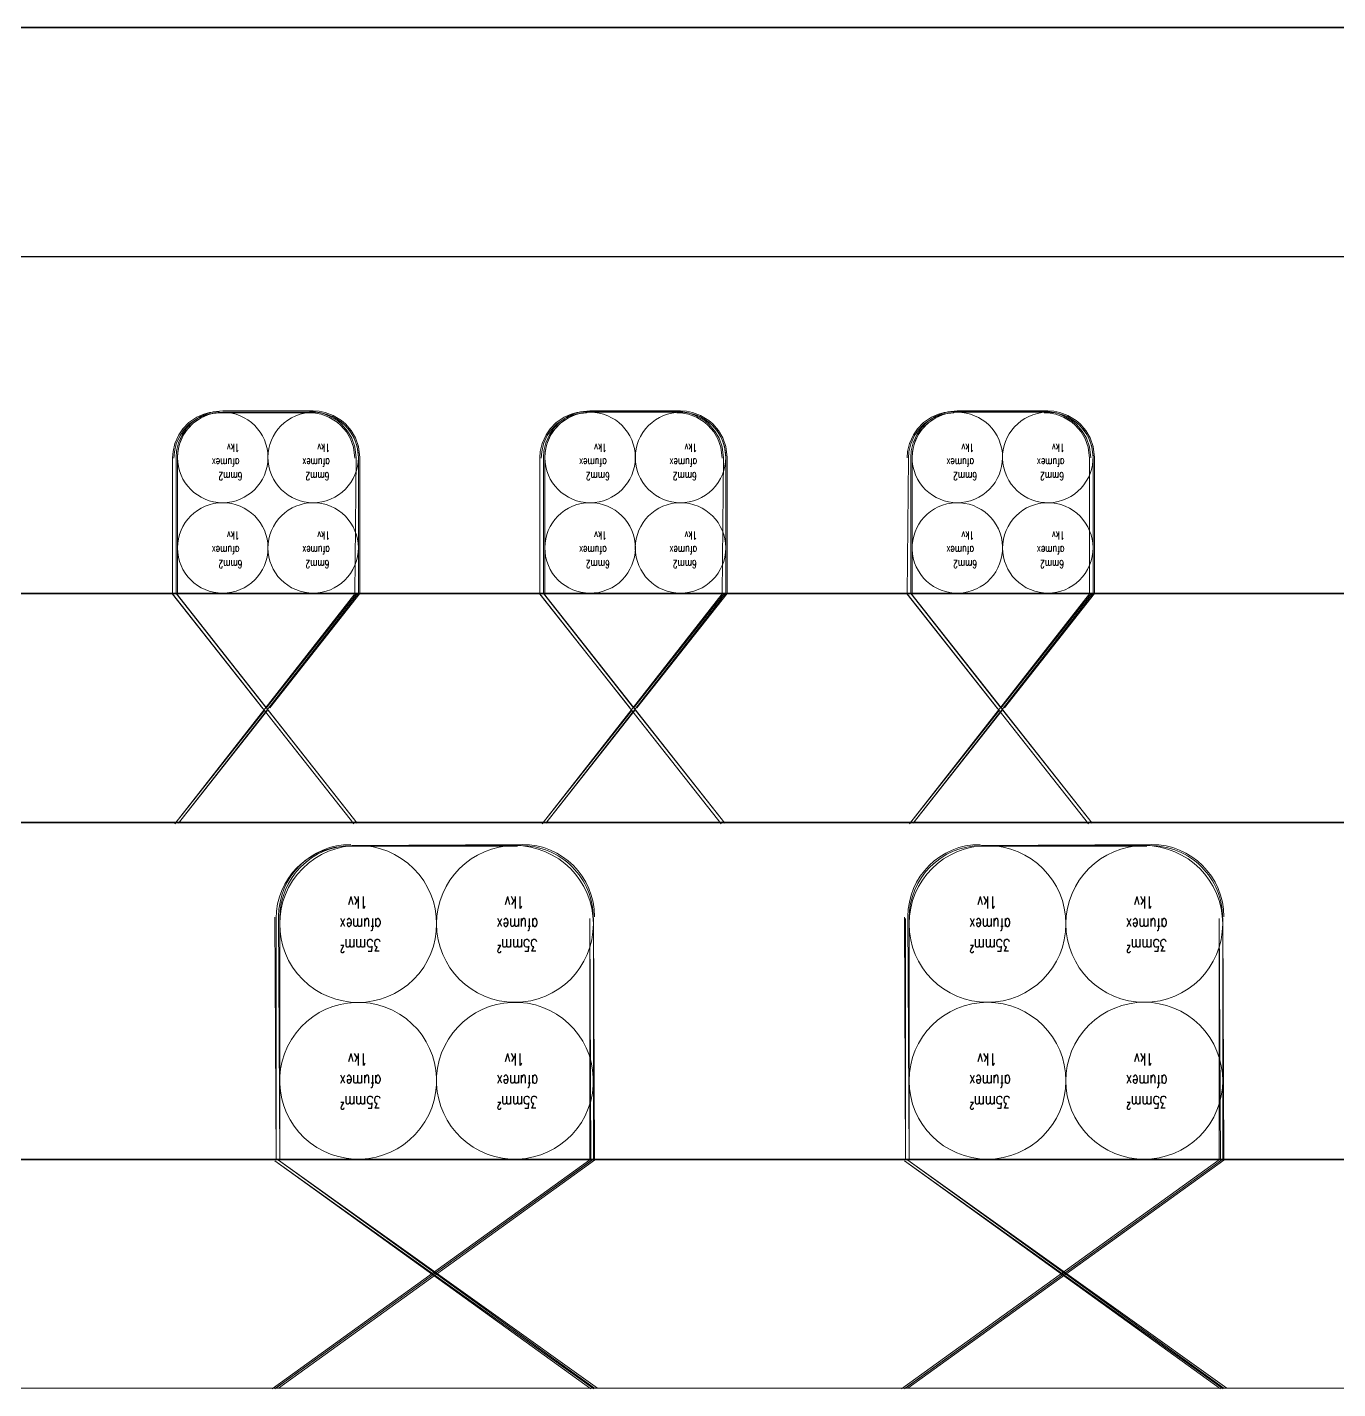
# Model space of a CAD drawing. Extents: x -14.2 to 52.3, y 3.7 to 90.9.
# Drawn here: x 12.3965 to 12.5052, y 17.7569 to 17.8698 of the extents above; entities that cross this region are included whole.
import ezdxf

# ---------------------------------------------------------------- set-up
doc = ezdxf.new("R2010")
doc.units = 0
doc.layers.add('limpo_PINI-PSG-PE-0102-LAZ-R00$0$0-1', color=7, linetype='Continuous', lineweight=5)
doc.layers.add('limpo_PINI-PSG-PE-0102-LAZ-R00$0$PNIN-HID-PL-0009-LAZ-R00_dwg', color=8, linetype='Continuous', lineweight=5)
doc.layers.add('limpo_PINI-PSG-PE-0102-LAZ-R00$0$0-8', color=7, linetype='Continuous', lineweight=5, true_color=0x999999)
doc.layers.add('limpo_PINI-PSG-PE-0102-LAZ-R00$0$XR_ARQT', color=7, linetype='Continuous')
doc.layers.add('XR_ARQT', color=7, linetype='Continuous')
doc.styles.add('limpo_PINI-PSG-PE-0102-LAZ-R00$0$RomanS_2', font='romans__.ttf', dxfattribs={"width": 0.7, "height": 0.001})
doc.styles.add('limpo_PINI-PSG-PE-0102-LAZ-R00$0$RomanS_5', font='romans__.ttf', dxfattribs={"width": 0.7, "height": 0.000663717})

# ---------------------------------------------------------------- blocks, each defined once
blk = doc.blocks.new('limpo_PINI-PSG-PE-0102-LAZ-R00$0$LAZ GERAL - PNE_dwg-25011385-009 - PRE - PAV_ LAZER - GERAL')
at = {"layer": 'limpo_PINI-PSG-PE-0102-LAZ-R00$0$0-8'}
for p, q in [((-8.78, -6.96066), (-9.8293, -6.96066)), ((-8.78, -7.00759), (-9.8293, -7.00759)), ((-9.18356, -7.05452), (-9.18356, -7.05402)), ((-9.13138, -7.05452), (-9.13138, -7.05402)), ((-8.78, -7.05452), (-9.8293, -7.05452))]:
    blk.add_line(p, q, dxfattribs=at)
at = {"layer": 'limpo_PINI-PSG-PE-0102-LAZ-R00$0$0-8', "flags": 128}
for points in [[(-9.8293, -6.96066), (-9.8293, -6.97966), (-8.78, -6.97966)], [(-9.21814, -7.00759), (-9.21814, -7.00384), (-9.21814, -6.99634), (-9.2181, -6.99582), (-9.21795, -6.99516), (-9.21763, -6.99446), (-9.21731, -6.99399), (-9.21681, -6.99348), (-9.21618, -6.99305), (-9.21562, -6.9928), (-9.21516, -6.99267), (-9.21439, -6.99259), (-9.20689, -6.99259), (-9.20641, -6.99262), (-9.20592, -6.99272), (-9.20528, -6.99295), (-9.2046, -6.99337), (-9.20429, -6.99363), (-9.20383, -6.99417), (-9.20349, -6.99474), (-9.20325, -6.99544), (-9.20314, -6.99634), (-9.20314, -7.00384), (-9.20314, -7.00759), (-9.21805, -7.02666), (-9.21064, -7.01727), (-9.20323, -7.02666), (-9.21825, -7.00759), (-9.23348, -7.00759)], [(-9.21049, -7.01709), (-9.20302, -7.00763), (-9.20302, -7.00384), (-9.20302, -6.99633), (-9.20313, -6.99542), (-9.20339, -6.9947), (-9.20373, -6.9941), (-9.20421, -6.99355), (-9.20453, -6.99328), (-9.20523, -6.99285), (-9.20589, -6.99261), (-9.20639, -6.99251), (-9.20688, -6.99247), (-9.21439, -6.99247), (-9.21518, -6.99256), (-9.21566, -6.99269), (-9.21624, -6.99295), (-9.21689, -6.99339), (-9.2174, -6.99392), (-9.21773, -6.99441), (-9.21805, -6.99512), (-9.21821, -6.9958), (-9.21825, -6.99633), (-9.21825, -7.00384), (-9.21825, -7.00763), (-9.21078, -7.01709)], [(-9.18768, -7.00759), (-9.18768, -7.00384), (-9.18768, -6.99634), (-9.18764, -6.99582), (-9.18749, -6.99516), (-9.18718, -6.99446), (-9.18685, -6.99399), (-9.18636, -6.99348), (-9.18573, -6.99305), (-9.18517, -6.9928), (-9.18471, -6.99267), (-9.18393, -6.99259), (-9.17643, -6.99259), (-9.17595, -6.99262), (-9.17546, -6.99272), (-9.17483, -6.99295), (-9.17414, -6.99337), (-9.17384, -6.99363), (-9.17337, -6.99417), (-9.17304, -6.99474), (-9.17279, -6.99544), (-9.17268, -6.99634), (-9.17268, -7.00384), (-9.17268, -7.00759), (-9.18759, -7.02666), (-9.18018, -7.01727), (-9.17277, -7.02666), (-9.1878, -7.00759), (-9.20302, -7.00759), (-9.20302, -7.00709)], [(-9.18004, -7.01709), (-9.17257, -7.00763), (-9.17257, -7.00384), (-9.17257, -6.99633), (-9.17268, -6.99542), (-9.17293, -6.9947), (-9.17328, -6.9941), (-9.17376, -6.99355), (-9.17408, -6.99328), (-9.17478, -6.99285), (-9.17543, -6.99261), (-9.17594, -6.99251), (-9.17643, -6.99247), (-9.18394, -6.99247), (-9.18473, -6.99256), (-9.18521, -6.99269), (-9.18578, -6.99295), (-9.18643, -6.99339), (-9.18694, -6.99392), (-9.18728, -6.99441), (-9.1876, -6.99512), (-9.18776, -6.9958), (-9.18779, -6.99633), (-9.18779, -7.00384), (-9.18779, -7.00763), (-9.18033, -7.01709)], [(-9.15723, -7.00759), (-9.15723, -7.00384), (-9.15723, -6.99634), (-9.15719, -6.99582), (-9.15704, -6.99516), (-9.15672, -6.99446), (-9.1564, -6.99399), (-9.1559, -6.99348), (-9.15527, -6.99305), (-9.15471, -6.9928), (-9.15425, -6.99267), (-9.15348, -6.99259), (-9.14598, -6.99259), (-9.1455, -6.99262), (-9.14501, -6.99272), (-9.14437, -6.99295), (-9.14369, -6.99337), (-9.14338, -6.99363), (-9.14292, -6.99417), (-9.14258, -6.99474), (-9.14233, -6.99544), (-9.14223, -6.99634), (-9.14223, -7.00384), (-9.14223, -7.00759), (-9.15714, -7.02666), (-9.14973, -7.01727), (-9.14231, -7.02666), (-9.15734, -7.00759), (-9.17257, -7.00759), (-9.17257, -7.00709)], [(-9.14958, -7.01709), (-9.14211, -7.00763), (-9.14211, -7.00384), (-9.14211, -6.99633), (-9.14222, -6.99542), (-9.14248, -6.9947), (-9.14282, -6.9941), (-9.1433, -6.99355), (-9.14362, -6.99328), (-9.14432, -6.99285), (-9.14498, -6.99261), (-9.14548, -6.99251), (-9.14597, -6.99247), (-9.15348, -6.99247), (-9.15427, -6.99256), (-9.15475, -6.99269), (-9.15533, -6.99295), (-9.15598, -6.99339), (-9.15649, -6.99392), (-9.15682, -6.99441), (-9.15714, -6.99512), (-9.1573, -6.9958), (-9.15734, -6.99633), (-9.15734, -7.00384), (-9.15734, -7.00763), (-9.14987, -7.01709)], [(-9.8293, -7.00759), (-9.8293, -7.02659), (-8.78, -7.02659)], [(-9.18956, -7.02842), (-9.20366, -7.02852), (-9.18966, -7.02852)], [(-9.13738, -7.02842), (-9.15148, -7.02852), (-9.13748, -7.02852)], [(-9.20976, -7.07352), (-9.18356, -7.05462), (-9.18366, -7.03452), (-9.18366, -7.05452), (-9.21, -7.07352)], [(-9.20976, -7.03442), (-9.20966, -7.05452), (-9.20966, -7.03452)], [(-9.15758, -7.07352), (-9.13138, -7.05462), (-9.13148, -7.03452), (-9.13148, -7.05452), (-9.15781, -7.07352)], [(-9.15758, -7.03442), (-9.15748, -7.05452), (-9.15748, -7.03452)], [(-9.8293, -7.05452), (-9.8293, -7.07352), (-8.78, -7.07352)], [(-9.18356, -7.07352), (-9.20976, -7.05462), (-9.18332, -7.07352)], [(-9.13138, -7.07352), (-9.15758, -7.05462), (-9.13114, -7.07352)]]:
    blk.add_lwpolyline(points, dxfattribs=at)
at = {"layer": 'limpo_PINI-PSG-PE-0102-LAZ-R00$0$0-8'}
for centre, radius in [((-9.17643, -7.00384), 0.00375), ((-9.19016, -7.03502), 0.0065), ((-9.15098, -7.03502), 0.0065), ((-9.15098, -7.04802), 0.0065)]:
    blk.add_circle(centre, radius, dxfattribs=at)
blk.add_arc((-9.20366, -7.03452), 0.006, 90, 180, dxfattribs=at)
for centre, major_axis, ratio in [((-9.20689, -6.99634), (0.00346, 0.00144), 0.999999), ((-9.15348, -6.99634), (0.00346, 0.00144), 1), ((-9.21439, -6.99634), (0, 0.00375), 0.999999), ((-9.18393, -6.99634), (0, 0.00375), 0.999999), ((-9.17643, -6.99634), (-0.00265, 0.00265), 1), ((-9.14598, -6.99634), (-0.00086, 0.00365), 0.999999), ((-9.20689, -7.00384), (-0.00346, 0.00144), 1), ((-9.18393, -7.00384), (0.00359, 0.00109), 0.999999), ((-9.15348, -7.00384), (-0.00086, 0.00365), 0.999999), ((-9.14598, -7.00384), (0.00144, 0.00346), 0.999999), ((-9.21439, -7.00384), (0, 0.00375), 1), ((-9.20316, -7.03502), (0.0046, 0.0046), 1), ((-9.13798, -7.03502), (0, 0.0065), 1), ((-9.20316, -7.04802), (0.00342, 0.00553), 1), ((-9.19016, -7.04802), (0.00104, 0.00642), 0.999999), ((-9.13798, -7.04802), (-0.0046, 0.0046), 1)]:
    blk.add_ellipse(centre, major_axis=major_axis, ratio=ratio, dxfattribs=at)
for centre, major_axis, ratio, start_param, end_param in [((-9.20376, -7.03442), (-0.00554, 0.0023), 1, 5.105094, 6.67589), ((-9.18966, -7.03452), (0.0023, 0.00554), 0.999999, 5.105087, 6.675884), ((-9.18956, -7.03442), (0.006, 0), 1, 0, 1.570796), ((-9.15158, -7.03442), (0, 0.006), 1, 0, 1.570796), ((-9.15148, -7.03452), (-0.00424, 0.00424), 1, 5.497781, 7.068577), ((-9.13748, -7.03452), (-0.00424, 0.00424), 1, 3.926992, 5.497789), ((-9.13738, -7.03442), (0.00315, 0.0051), 1, 5.265965, 6.836761)]:
    blk.add_ellipse(centre, major_axis=major_axis, ratio=ratio, start_param=start_param, end_param=end_param, dxfattribs=at)
at = {"layer": 'limpo_PINI-PSG-PE-0102-LAZ-R00$0$0-1', "attachment_point": 1, "rotation": 180, "line_spacing_factor": 0.983083}
for s, insert, char_height, width, style in [('1kv', (-9.21299, -6.99588), 0.000664, 0.0014159, 'limpo_PINI-PSG-PE-0102-LAZ-R00$0$RomanS_5'), ('1kv', (-9.20549, -6.99588), 0.000664, 0.0014159, 'limpo_PINI-PSG-PE-0102-LAZ-R00$0$RomanS_5'), ('1kv', (-9.18254, -6.99588), 0.000664, 0.0014159, 'limpo_PINI-PSG-PE-0102-LAZ-R00$0$RomanS_5'), ('1kv', (-9.17504, -6.99588), 0.000664, 0.0014159, 'limpo_PINI-PSG-PE-0102-LAZ-R00$0$RomanS_5'), ('1kv', (-9.15208, -6.99588), 0.000664, 0.0014159, 'limpo_PINI-PSG-PE-0102-LAZ-R00$0$RomanS_5'), ('1kv', (-9.14458, -6.99588), 0.000664, 0.0014159, 'limpo_PINI-PSG-PE-0102-LAZ-R00$0$RomanS_5'), ('afumex', (-9.213, -6.99708), 0.000664, 0.0030503, 'limpo_PINI-PSG-PE-0102-LAZ-R00$0$RomanS_5'), ('afumex', (-9.2055, -6.99708), 0.000664, 0.0030503, 'limpo_PINI-PSG-PE-0102-LAZ-R00$0$RomanS_5'), ('afumex', (-9.18255, -6.99708), 0.000664, 0.0030503, 'limpo_PINI-PSG-PE-0102-LAZ-R00$0$RomanS_5'), ('afumex', (-9.17505, -6.99708), 0.000664, 0.0030503, 'limpo_PINI-PSG-PE-0102-LAZ-R00$0$RomanS_5'), ('afumex', (-9.15209, -6.99708), 0.000664, 0.0030503, 'limpo_PINI-PSG-PE-0102-LAZ-R00$0$RomanS_5'), ('afumex', (-9.14459, -6.99708), 0.000664, 0.0030503, 'limpo_PINI-PSG-PE-0102-LAZ-R00$0$RomanS_5'), ('6mm2', (-9.21275, -6.99823), 0.000664, 0.0026538, 'limpo_PINI-PSG-PE-0102-LAZ-R00$0$RomanS_5'), ('6mm2', (-9.20554, -6.99823), 0.000664, 0.0026538, 'limpo_PINI-PSG-PE-0102-LAZ-R00$0$RomanS_5'), ('6mm2', (-9.18229, -6.99823), 0.000664, 0.0026538, 'limpo_PINI-PSG-PE-0102-LAZ-R00$0$RomanS_5'), ('6mm2', (-9.17508, -6.99823), 0.000664, 0.0026538, 'limpo_PINI-PSG-PE-0102-LAZ-R00$0$RomanS_5'), ('6mm2', (-9.15184, -6.99823), 0.000664, 0.0026538, 'limpo_PINI-PSG-PE-0102-LAZ-R00$0$RomanS_5'), ('6mm2', (-9.14463, -6.99823), 0.000664, 0.0026538, 'limpo_PINI-PSG-PE-0102-LAZ-R00$0$RomanS_5'), ('1kv', (-9.21299, -7.00315), 0.000664, 0.0014159, 'limpo_PINI-PSG-PE-0102-LAZ-R00$0$RomanS_5'), ('1kv', (-9.20549, -7.00315), 0.000664, 0.0014159, 'limpo_PINI-PSG-PE-0102-LAZ-R00$0$RomanS_5'), ('1kv', (-9.18254, -7.00315), 0.000664, 0.0014159, 'limpo_PINI-PSG-PE-0102-LAZ-R00$0$RomanS_5'), ('1kv', (-9.17504, -7.00315), 0.000664, 0.0014159, 'limpo_PINI-PSG-PE-0102-LAZ-R00$0$RomanS_5'), ('1kv', (-9.15208, -7.00315), 0.000664, 0.0014159, 'limpo_PINI-PSG-PE-0102-LAZ-R00$0$RomanS_5'), ('1kv', (-9.14458, -7.00315), 0.000664, 0.0014159, 'limpo_PINI-PSG-PE-0102-LAZ-R00$0$RomanS_5'), ('afumex', (-9.213, -7.00436), 0.000664, 0.0030503, 'limpo_PINI-PSG-PE-0102-LAZ-R00$0$RomanS_5'), ('afumex', (-9.2055, -7.00436), 0.000664, 0.0030503, 'limpo_PINI-PSG-PE-0102-LAZ-R00$0$RomanS_5'), ('afumex', (-9.18255, -7.00436), 0.000664, 0.0030503, 'limpo_PINI-PSG-PE-0102-LAZ-R00$0$RomanS_5'), ('afumex', (-9.17505, -7.00436), 0.000664, 0.0030503, 'limpo_PINI-PSG-PE-0102-LAZ-R00$0$RomanS_5'), ('afumex', (-9.15209, -7.00436), 0.000664, 0.0030503, 'limpo_PINI-PSG-PE-0102-LAZ-R00$0$RomanS_5'), ('afumex', (-9.14459, -7.00436), 0.000664, 0.0030503, 'limpo_PINI-PSG-PE-0102-LAZ-R00$0$RomanS_5'), ('6mm2', (-9.21275, -7.00551), 0.000664, 0.0026538, 'limpo_PINI-PSG-PE-0102-LAZ-R00$0$RomanS_5'), ('6mm2', (-9.20554, -7.00551), 0.000664, 0.0026538, 'limpo_PINI-PSG-PE-0102-LAZ-R00$0$RomanS_5'), ('6mm2', (-9.18229, -7.00551), 0.000664, 0.0026538, 'limpo_PINI-PSG-PE-0102-LAZ-R00$0$RomanS_5'), ('6mm2', (-9.17508, -7.00551), 0.000664, 0.0026538, 'limpo_PINI-PSG-PE-0102-LAZ-R00$0$RomanS_5'), ('6mm2', (-9.15184, -7.00551), 0.000664, 0.0026538, 'limpo_PINI-PSG-PE-0102-LAZ-R00$0$RomanS_5'), ('6mm2', (-9.14463, -7.00551), 0.000664, 0.0026538, 'limpo_PINI-PSG-PE-0102-LAZ-R00$0$RomanS_5'), ('1kv', (-9.2024, -7.03375), 0.001, 0.0021333, 'limpo_PINI-PSG-PE-0102-LAZ-R00$0$RomanS_2'), ('1kv', (-9.1894, -7.03375), 0.001, 0.0021333, 'limpo_PINI-PSG-PE-0102-LAZ-R00$0$RomanS_2'), ('1kv', (-9.15022, -7.03375), 0.001, 0.0021333, 'limpo_PINI-PSG-PE-0102-LAZ-R00$0$RomanS_2'), ('1kv', (-9.13722, -7.03375), 0.001, 0.0021333, 'limpo_PINI-PSG-PE-0102-LAZ-R00$0$RomanS_2'), ('afumex', (-9.20123, -7.03557), 0.001, 0.0045957, 'limpo_PINI-PSG-PE-0102-LAZ-R00$0$RomanS_2'), ('afumex', (-9.18823, -7.03557), 0.001, 0.0045957, 'limpo_PINI-PSG-PE-0102-LAZ-R00$0$RomanS_2'), ('afumex', (-9.14904, -7.03557), 0.001, 0.0045957, 'limpo_PINI-PSG-PE-0102-LAZ-R00$0$RomanS_2'), ('afumex', (-9.13604, -7.03557), 0.001, 0.0045957, 'limpo_PINI-PSG-PE-0102-LAZ-R00$0$RomanS_2'), ('35mm²', (-9.20128, -7.03729), 0.001, 0.0044251, 'limpo_PINI-PSG-PE-0102-LAZ-R00$0$RomanS_2'), ('35mm²', (-9.18828, -7.03729), 0.001, 0.0044251, 'limpo_PINI-PSG-PE-0102-LAZ-R00$0$RomanS_2'), ('35mm²', (-9.14909, -7.03729), 0.001, 0.0044251, 'limpo_PINI-PSG-PE-0102-LAZ-R00$0$RomanS_2'), ('35mm²', (-9.13609, -7.03729), 0.001, 0.0044251, 'limpo_PINI-PSG-PE-0102-LAZ-R00$0$RomanS_2'), ('1kv', (-9.2024, -7.04675), 0.001, 0.0021333, 'limpo_PINI-PSG-PE-0102-LAZ-R00$0$RomanS_2'), ('1kv', (-9.1894, -7.04675), 0.001, 0.0021333, 'limpo_PINI-PSG-PE-0102-LAZ-R00$0$RomanS_2'), ('1kv', (-9.15022, -7.04675), 0.001, 0.0021333, 'limpo_PINI-PSG-PE-0102-LAZ-R00$0$RomanS_2'), ('1kv', (-9.13722, -7.04675), 0.001, 0.0021333, 'limpo_PINI-PSG-PE-0102-LAZ-R00$0$RomanS_2'), ('afumex', (-9.20123, -7.04857), 0.001, 0.0045957, 'limpo_PINI-PSG-PE-0102-LAZ-R00$0$RomanS_2'), ('afumex', (-9.18823, -7.04857), 0.001, 0.0045957, 'limpo_PINI-PSG-PE-0102-LAZ-R00$0$RomanS_2'), ('afumex', (-9.14904, -7.04857), 0.001, 0.0045957, 'limpo_PINI-PSG-PE-0102-LAZ-R00$0$RomanS_2'), ('afumex', (-9.13604, -7.04857), 0.001, 0.0045957, 'limpo_PINI-PSG-PE-0102-LAZ-R00$0$RomanS_2'), ('35mm²', (-9.20128, -7.05029), 0.001, 0.0044251, 'limpo_PINI-PSG-PE-0102-LAZ-R00$0$RomanS_2'), ('35mm²', (-9.18828, -7.05029), 0.001, 0.0044251, 'limpo_PINI-PSG-PE-0102-LAZ-R00$0$RomanS_2'), ('35mm²', (-9.14909, -7.05029), 0.001, 0.0044251, 'limpo_PINI-PSG-PE-0102-LAZ-R00$0$RomanS_2'), ('35mm²', (-9.13609, -7.05029), 0.001, 0.0044251, 'limpo_PINI-PSG-PE-0102-LAZ-R00$0$RomanS_2')]:
    blk.add_mtext(s, dxfattribs=dict(at, insert=insert, char_height=char_height, width=width, style=style))
blk = doc.blocks.new('limpo_PINI-PSG-PE-0102-LAZ-R00$0$PNIN-HID-PL-0009-LAZ-R00_dwg-3604853-5PPE_008_LAZER__P_A_0_09_')
at = {"color": 9, "lineweight": 5}
for p, q in [((22479.55, 12095.41), (21430.24, 12095.41)), ((21430.24, 12076.41), (22479.55, 12076.41)), ((22479.55, 12048.48), (21430.24, 12048.48)), ((22049.05, 12038.98), (22056.52, 12048.44)), ((22079.51, 12038.98), (22086.97, 12048.44)), ((22109.96, 12038.98), (22117.43, 12048.44)), ((21430.24, 12029.48), (22479.55, 12029.48)), ((22479.55, 12001.55), (21430.24, 12001.55))]:
    blk.add_line(p, q, dxfattribs=at)
at = {"color": 9, "lineweight": 5, "flags": 128}
for points in [[(22052.66, 12063.6), (22053.15, 12063.56), (22053.65, 12063.47), (22054.31, 12063.22), (22055.01, 12062.8), (22055.33, 12062.52), (22055.81, 12061.97), (22056.15, 12061.37), (22056.41, 12060.66), (22056.52, 12059.74), (22056.41, 12048.48), (22041.49, 12029.41), (22048.91, 12038.8), (22056.32, 12029.41), (22041.29, 12048.48)], [(22045.15, 12063.6), (22044.36, 12063.51), (22043.88, 12063.38), (22043.3, 12063.12), (22042.65, 12062.68), (22042.14, 12062.15), (22041.81, 12061.66), (22041.49, 12060.95), (22041.33, 12060.27), (22041.29, 12059.74), (22041.29, 12048.44), (22048.76, 12038.98)], [(22041.41, 12059.73), (22041.44, 12060.25), (22041.59, 12060.91), (22041.91, 12061.61), (22042.23, 12062.08), (22042.73, 12062.59), (22043.36, 12063.02), (22043.92, 12063.27), (22044.38, 12063.4), (22045.16, 12063.48), (22052.66, 12063.48), (22053.14, 12063.45), (22053.62, 12063.36), (22054.26, 12063.12), (22054.94, 12062.7), (22055.25, 12062.44), (22055.71, 12061.9), (22056.05, 12061.33), (22056.3, 12060.63), (22056.41, 12059.73)], [(22079.22, 12038.98), (22071.75, 12048.44), (22071.75, 12059.74), (22071.78, 12060.27), (22071.94, 12060.95), (22072.26, 12061.66), (22072.6, 12062.15), (22073.11, 12062.68), (22073.76, 12063.12), (22074.34, 12063.38), (22074.81, 12063.51), (22075.6, 12063.6), (22083.11, 12063.6), (22083.61, 12063.56), (22084.11, 12063.47), (22084.77, 12063.22), (22085.47, 12062.8), (22085.78, 12062.52), (22086.26, 12061.97), (22086.61, 12061.37), (22086.86, 12060.66), (22086.97, 12059.74), (22086.86, 12048.48), (22071.95, 12029.41), (22079.36, 12038.8), (22086.77, 12029.41), (22071.75, 12048.48)], [(22071.86, 12059.73), (22071.9, 12060.25), (22072.05, 12060.91), (22072.36, 12061.61), (22072.69, 12062.08), (22073.18, 12062.59), (22073.81, 12063.02), (22074.37, 12063.27), (22074.84, 12063.4), (22075.61, 12063.48)], [(22083.11, 12063.48), (22083.59, 12063.45), (22084.08, 12063.36), (22084.72, 12063.12), (22085.4, 12062.7), (22085.7, 12062.44), (22086.17, 12061.9), (22086.51, 12061.33), (22086.75, 12060.63), (22086.86, 12059.73)], [(22117.43, 12059.74), (22117.32, 12060.66), (22117.06, 12061.37), (22116.72, 12061.97), (22116.24, 12062.52), (22115.92, 12062.8), (22115.22, 12063.22), (22114.57, 12063.47), (22114.06, 12063.56), (22113.57, 12063.6), (22106.06, 12063.6), (22105.27, 12063.51), (22104.79, 12063.38), (22104.21, 12063.12), (22103.56, 12062.68), (22103.05, 12062.15), (22102.72, 12061.66), (22102.4, 12060.95), (22102.24, 12060.27), (22102.2, 12059.74)], [(22109.67, 12038.98), (22102.2, 12048.44), (22102.32, 12059.73), (22102.35, 12060.25), (22102.51, 12060.91), (22102.82, 12061.61), (22103.14, 12062.08), (22103.64, 12062.59), (22104.27, 12063.02), (22104.83, 12063.27), (22105.29, 12063.4), (22106.07, 12063.48)], [(22113.57, 12063.48), (22114.05, 12063.45), (22114.53, 12063.36), (22115.17, 12063.12), (22115.85, 12062.7), (22116.16, 12062.44), (22116.62, 12061.9), (22116.96, 12061.33), (22117.21, 12060.63), (22117.32, 12059.73), (22117.32, 12048.48), (22102.4, 12029.41), (22109.82, 12038.8), (22117.23, 12029.41), (22102.2, 12048.48)], [(22069.98, 12027.65), (22055.88, 12027.55), (22069.88, 12027.55)], [(22122.17, 12027.65), (22108.07, 12027.55), (22122.07, 12027.55)], [(22049.78, 11982.55), (22075.98, 12001.45), (22075.88, 12021.55), (22075.88, 12001.55), (22049.54, 11982.55)], [(22049.78, 12021.65), (22049.88, 12001.55), (22049.88, 12021.55)], [(22101.97, 11982.55), (22128.17, 12001.45), (22128.07, 12021.55), (22128.07, 12001.55), (22101.73, 11982.55)], [(22101.97, 12021.65), (22102.07, 12001.55), (22102.07, 12021.55)], [(22075.98, 11982.55), (22049.78, 12001.45), (22076.22, 11982.55)], [(22128.17, 11982.55), (22101.97, 12001.45), (22128.4, 11982.55)]]:
    blk.add_lwpolyline(points, dxfattribs=at)
at = {"color": 9, "lineweight": 5}
blk.add_arc((22055.88, 12021.55), 6, 90, 180, dxfattribs=at)
blk = doc.blocks.new('limpo_PINI-PSG-PE-0102-LAZ-R00$0$A$C745163c0')
at = {"layer": 'limpo_PINI-PSG-PE-0102-LAZ-R00$0$PNIN-HID-PL-0009-LAZ-R00_dwg', "color": 9}
blk.add_blockref('limpo_PINI-PSG-PE-0102-LAZ-R00$0$PNIN-HID-PL-0009-LAZ-R00_dwg-3604853-5PPE_008_LAZER__P_A_0_09_', (-23714.89, -15834.72), dxfattribs=at)
blk = doc.blocks.new('limpo_PINI-PSG-PE-0102-LAZ-R00')
at = {"layer": 'limpo_PINI-PSG-PE-0102-LAZ-R00$0$XR_ARQT', "xscale": 0.001000000000038553, "yscale": 0.001000000000038553, "zscale": 0.001000000000038553}
blk.add_blockref('limpo_PINI-PSG-PE-0102-LAZ-R00$0$A$C745163c0', (14.12396, 21.59203), dxfattribs=at)
at = {"layer": 'limpo_PINI-PSG-PE-0102-LAZ-R00$0$XR_ARQT'}
blk.add_blockref('limpo_PINI-PSG-PE-0102-LAZ-R00$0$LAZ GERAL - PNE_dwg-25011385-009 - PRE - PAV_ LAZER - GERAL', (21.66891, 24.81343), dxfattribs=at)

msp = doc.modelspace()

# ---------------------------------------------------------------- block references
at = {"layer": 'XR_ARQT'}
msp.add_blockref('limpo_PINI-PSG-PE-0102-LAZ-R00', (-0.04177, 0.01702), dxfattribs=at)

doc.saveas('drawing.dxf')
